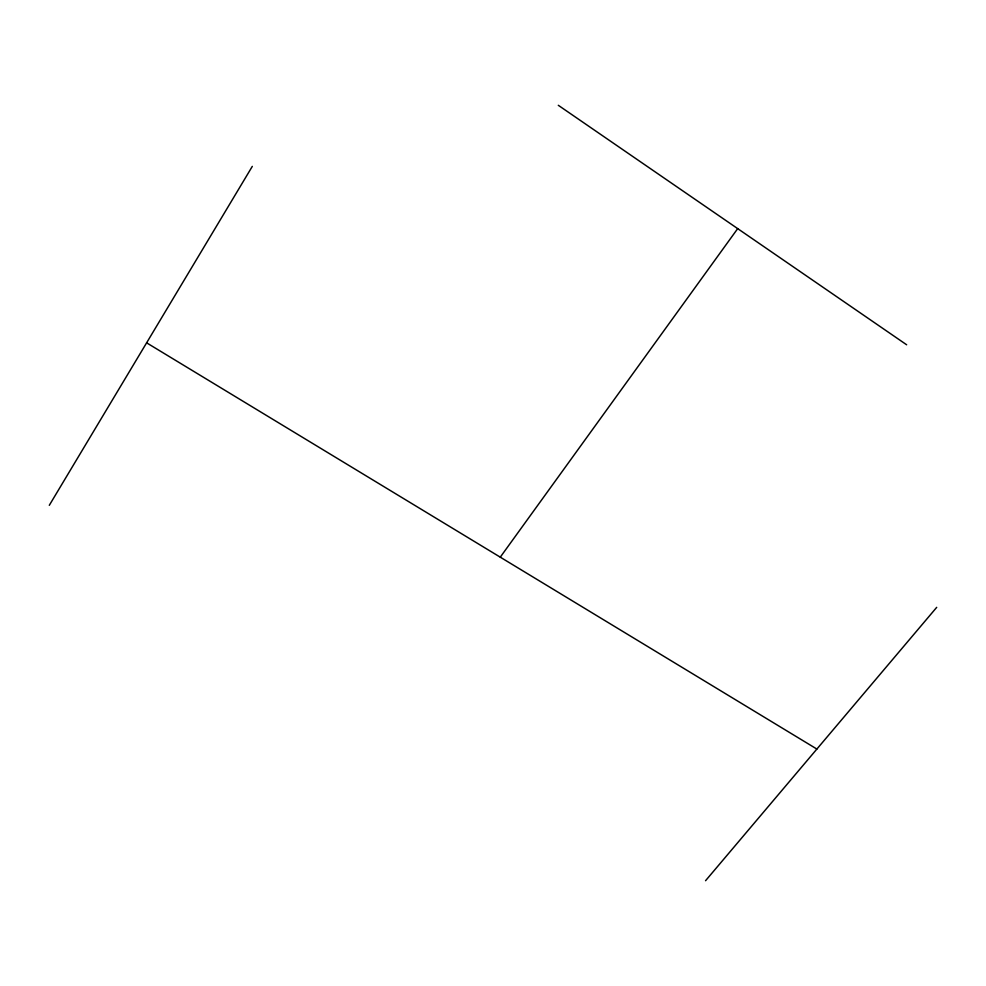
<?xml version="1.0" encoding="UTF-8"?>
<svg xmlns="http://www.w3.org/2000/svg" width="986" height="986" viewBox="0 0 986 986"><rect width="100%" height="100%" fill="white"/><g stroke="black" fill="none" stroke-linecap="round" stroke-linejoin="round"><path stroke-width="1.48" d="M49.3 505.313L252.305 166.375M500.272 557.164L737.688 228.629M705.557 880.708L936.7 607.351M146.618 342.82L816.876 749.064M558.298 105.292L906.652 344.78"/></g></svg>
